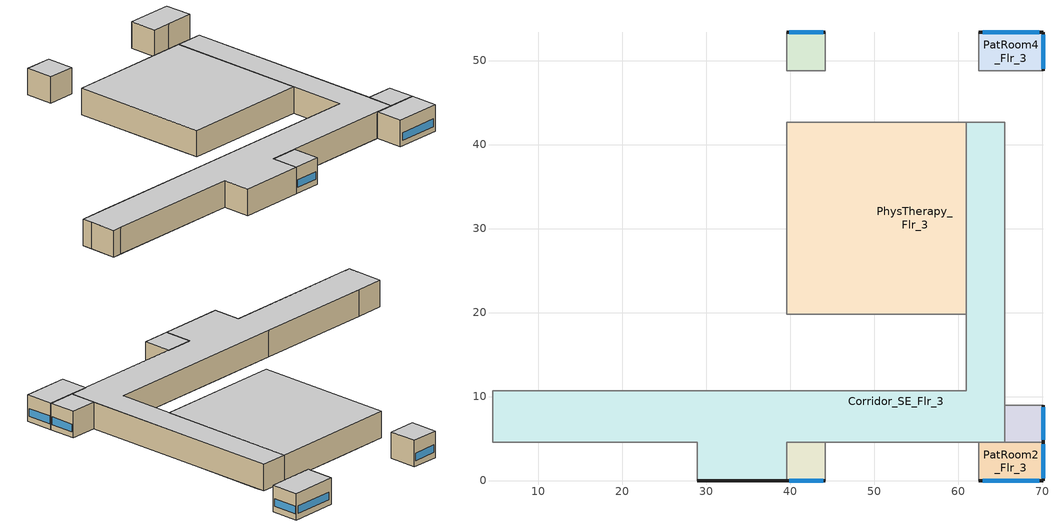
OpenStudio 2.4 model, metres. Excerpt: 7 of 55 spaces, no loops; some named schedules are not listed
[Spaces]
Corridor_SE_Flr_3
 floor to OR_NurseStn_Lobby_Flr_2: 65.53,16.76 65.53,4.57 39.62,4.57 39.62,10.67 60.96,10.67 60.96,16.76 z8.53
 floor adiabatic (Typical Interior Wall): 65.53,42.67 65.53,41.15 60.96,41.15 60.96,42.67 z8.53; 65.53,41.15 65.53,16.76 60.96,16.76 60.96,41.15 z8.53
 floor to ICU_Flr_2: 28.96,10.67 28.96,4.57 4.57,4.57 4.57,10.67 z8.53
 floor to Corridor_Flr_2: 39.62,10.67 39.62,0 28.96,0 28.96,10.67 z8.53
 wall outside: 28.96,0 39.62,0 z8.53:12.8
 wall adiabatic (Typical Interior Wall): 39.62,0 39.62,4.57 44.2,4.57 62.48,4.57 / 6.1,4.57 28.96,4.57 28.96,0 / 4.57,10.67 4.57,8.99 4.57,4.57 / 65.53,4.57 65.53,8.99 65.53,42.67 z8.53:12.8
 wall to PatRoom6_Flr_3: 4.57,4.57 6.1,4.57 z8.53:12.8
 wall to Corridor_NW_Flr_3: 9.14,10.67 4.57,10.67 / 65.53,42.67 60.96,42.67 z8.53:12.8
 wall to Lab_Flr_3: 28.96,10.67 9.14,10.67 z8.53:12.8
 wall to NurseStn_Lobby_Flr_3: 60.96,19.81 60.96,10.67 28.96,10.67 z8.53:12.8
 wall to PhysTherapy_Flr_3: 60.96,42.67 60.96,19.81 z8.53:12.8
 wall to PatRoom2_Flr_3: 62.48,4.57 65.53,4.57 z8.53:12.8
 ceiling to Corridor_SE_Flr_4: 39.62,0 39.62,4.57 65.53,4.57 65.53,42.67 60.96,42.67 60.96,10.67 4.57,10.67 4.57,4.57 28.96,4.57 28.96,0 z12.8
PatRoom1_Mult10_Flr_3
 floor adiabatic (Typical Interior Wall): 44.2,4.57 44.2,0 39.62,0 39.62,4.57 z8.53
 wall outside: 39.62,0 44.2,0 z8.53:12.8
 wall adiabatic (Typical Interior Wall): 44.2,0 44.2,4.57 39.62,4.57 39.62,0 z8.53:12.8
 window: 39.9,0 43.92,0 z9.45:10.67
 ceiling adiabatic (Typical Interior Wall): 44.2,0 44.2,4.57 39.62,4.57 39.62,0 z12.8
PatRoom2_Flr_3
 floor to OR_NurseStn_Lobby_Flr_2: 70.1,4.57 70.1,0 62.48,0 62.48,4.57 z8.53
 wall outside: 62.48,0 70.1,0 70.1,4.57 z8.53:12.8
 wall adiabatic (Typical Interior Wall): 62.48,4.57 62.48,0 / 70.1,4.57 65.53,4.57 z8.53:12.8
 window: 62.94,0 69.65,0 / 70.1,0.27 70.1,4.3 z9.45:10.67
 ceiling to PatRoom2_Flr_4: 70.1,0 70.1,4.57 62.48,4.57 62.48,0 z12.8
PatRoom3_Mult10_Flr_3
 floor adiabatic (Typical Interior Wall): 70.1,8.99 70.1,4.57 65.53,4.57 65.53,8.99 z8.53
 wall outside: 70.1,4.57 70.1,8.99 z8.53:12.8
 wall adiabatic (Typical Interior Wall): 70.1,8.99 65.53,8.99 65.53,4.57 70.1,4.57 z8.53:12.8
 window: 70.1,4.84 70.1,8.73 z9.45:10.67
 ceiling adiabatic (Typical Interior Wall): 70.1,4.57 70.1,8.99 65.53,8.99 65.53,4.57 z12.8
PhysTherapy_Flr_3
 floor to OR_NurseStn_Lobby_Flr_2: 60.96,42.67 60.96,19.81 39.62,19.81 39.62,22.86 48.77,22.86 48.77,42.67 z8.53
 floor to OR4_Flr_2: 48.77,42.67 48.77,22.86 39.62,22.86 39.62,42.67 z8.53
 wall to Corridor_NW_Flr_3: 60.96,42.67 39.62,42.67 z8.53:12.8
 wall to NurseStn_Lobby_Flr_3: 39.62,42.67 39.62,19.81 60.96,19.81 z8.53:12.8
 ceiling to Radiology_Flr_4: 60.96,19.81 60.96,42.67 39.62,42.67 39.62,19.81 z12.8
PatRoom5_Mult10_Flr_3
 floor adiabatic (Typical Interior Wall): 44.2,53.34 44.2,48.77 39.62,48.77 39.62,53.34 z8.53
 wall outside: 44.2,53.34 39.62,53.34 z8.53:12.8
 wall adiabatic (Typical Interior Wall): 39.62,53.34 39.62,48.77 44.2,48.77 44.2,53.34 z8.53:12.8
 window: 43.92,53.34 39.9,53.34 z9.45:10.67
 ceiling adiabatic (Typical Interior Wall): 44.2,48.77 44.2,53.34 39.62,53.34 39.62,48.77 z12.8
PatRoom4_Flr_3
 floor to OR1_Flr_2: 70.1,53.34 70.1,48.77 62.48,48.77 62.48,53.34 z8.53
 wall outside: 70.1,48.77 70.1,53.34 62.48,53.34 z8.53:12.8
 wall adiabatic (Typical Interior Wall): 65.53,48.77 70.1,48.77 / 62.48,53.34 62.48,48.77 z8.53:12.8
 wall to Corridor_NW_Flr_3: 62.48,48.77 65.53,48.77 z8.53:12.8
 window: 70.1,49.04 70.1,53.07 / 69.65,53.34 62.94,53.34 z9.45:10.67
 ceiling to PatRoom4_Flr_4: 70.1,48.77 70.1,53.34 62.48,53.34 62.48,48.77 z12.8
[Building]
-Hospital-NECB HDD Method-CAN_QC_Kuujjuaq.AP.719060_CWEC2016.epw created: 2018-07-23 16:55:47 +0000: Default Construction Set=NECB2015 - Hospital - WholeBuilding - NECB HDD Method at hdd = 8550.0; Standards Number of Stories=6; Standards Number of Above Ground Stories=5; Standards Building Type=Hospital
[Site]
Kuujjuaq AP_QC_CAN: Latitude {deg}=58.1; Longitude {deg}=-68.417; Time Zone {hr}=-5; Elevation {m}=39.9
[ClimateZones]
Climate Zone Institution Name 1=ASHRAE; Climate Zone Document Name 1=ANSI/ASHRAE Standard 169; Climate Zone Document Year 1=2006; Climate Zone Institution Name 2=CEC; Climate Zone Document Name 2=California Climate Zone Descriptions; Climate Zone Document Year 2=1995
[Site:WaterMainsTemperature]
Calculation Method=Correlation; Annual Average Outdoor Air Temperature {C}=-3.825; Maximum Difference In Monthly Average Outdoor Air Temperatures {deltaC}=36
[Site:GroundTemperature:BuildingSurface]
19.527, 19.502, 19.536, 19.598, 20.002, 21.64, 22.225, 22.375, 21.449, 20.121, 19.802, 19.633
[SizingPeriod:DesignDay] Barometric Pressure {Pa}=100847; Sky Clearness=0; Rain Indicator=0; Snow Indicator=0; Day of Month=21; Daylight Saving Time Indicator=0; Humidity Indicating Type=Wetbulb; Dry-Bulb Temperature Range Modifier Type=DefaultMultipliers
Name | Maximum Dry-Bulb Temperature {C} | Daily Dry-Bulb Temperature Range {deltaC} | Humidity Indicating Conditions at Maximum Dry-Bulb | Wind Speed {m/s} | Wind Direction {deg} | Month | Day Type | Solar Model Indicator | ASHRAE Taub | ASHRAE Taud
Kuujjuaq AP Ann Htg 99.6% Condns DB | -36.2 | 0 | -36.2 | 2.2 | 220 | 1 | WinterDesignDay | ASHRAEClearSky
Kuujjuaq AP Ann Clg .4% Condns DB=>MWB | 24.1 | 10.3 | 16.2 | 4 | 210 | 7 | SummerDesignDay | ASHRAETau | 0.364 | 2.418
[Material]
Name | Roughness | Thickness {m} | Conductivity {W/m-K} | Density {kg/m3} | Specific Heat {J/kg-K} | Thermal Absorptance | Solar Absorptance | Visible Absorptance
G05 25mm wood | MediumSmooth | 0.0254 | 0.15 | 608 | 1630 | 0.9 | 0.5 | 0.5
100mm Normalweight concrete floor | MediumSmooth | 0.1016 | 2.31 | 2322 | 832
G01 13mm gypsum board | Smooth | 0.0127 | 0.16 | 800 | 1090 | 0.9 | 0.7 | 0.5
4 in. Normalweight Concrete Floor 1 | MediumRough | 0.1016 | 2.31 | 2322 | 832 | 0.9 | 0.7 | 0.7
1IN Stucco 1 | Smooth | 0.0253 | 0.6918 | 1858 | 837 | 0.9 | 0.92 | 0.92
8IN CONCRETE HW RefBldg 1 | Rough | 0.2032 | 1.311 | 2240 | 836.8 | 0.9 | 0.7 | 0.7
1/2IN Gypsum 1 | Smooth | 0.0127 | 0.16 | 784.9 | 830 | 0.9 | 0.4 | 0.4
Metal Roof Surface 1; F08 Metal surface 1 | Smooth | 0.0008 | 45.28 | 7824 | 500 | 0.9 | 0.7 | 0.7
6 in. Normalweight Concrete Floor 1; 6 in. Normalweight Concrete Floor 2 | MediumRough | 0.1524 | 2.31 | 2322 | 832 | 0.9 | 0.7 | 0.7
[Material:NoMass] Roughness=Smooth; Thermal Absorptance=0.9
Name | Thermal Resistance {m2-K/W} | Solar Absorptance | Visible Absorptance
CP02 CARPET PAD | 0.1 | 0.8 | 0.8
Typical Insulation R-13.06 1 | 6.78179 | 0.7 | 0.7
Typical Carpet Pad 1 | 0.21648 | 0.7 | 0.8
Typical Insulation R-10.11 1 | 5.19354 | 0.7 | 0.7
Typical Insulation R-19.63 1 | 7.04224 | 0.7 | 0.7
Typical Carpet Pad 2 | 2.57255 | 0.7 | 0.8
Typical Carpet Pad 3 | 4.69593 | 0.7 | 0.8
Typical Insulation R-0.58 1 | 0.624982 | 0.7 | 0.7
Typical Insulation R-1.15 1 | 0.625 | 0.7 | 0.7
[WindowMaterial:Glazing]
Clear 3mm: Optical Data Type=SpectralAverage; Thickness {m}=0.003; Solar Transmittance at Normal Incidence=0.837; Front Side Solar Reflectance at Normal Incidence=0.075; Back Side Solar Reflectance at Normal Incidence=0; Visible Transmittance at Normal Incidence=0.898; Front Side Visible Reflectance at Normal Incidence=0.081; Back Side Visible Reflectance at Normal Incidence=0; Infrared Transmittance at Normal Incidence=0; Front Side Infrared Hemispherical Emissivity=0.84; Back Side Infrared Hemispherical Emissivity=0.84; Conductivity {W/m-K}=0.9; Dirt Correction Factor for Solar and Visible Transmittance=1; Solar Diffusing=No
[DefaultSurfaceConstructions]
Name | Floor Construction | Wall Construction | Roof Ceiling Construction
Default Surface Constructions 2 | Typical Interior Floor | Typical Interior Wall | Typical Interior Ceiling
NECB2015 - Hospital - WholeBuilding - NECB HDD Method at hdd = 8550.0 | Customized opaque construction Typical Insulated Exterior Mass Floor R-15.63 to conductance of 0.142 | Customized opaque construction Typical Insulated Exterior Mass Wall R-12.5 to conductance of 0.183 | Customized opaque construction Typical Insulated Metal Building Roof R-20.41 to conductance of 0.142
NECB2015 - Hospital - WholeBuilding - NECB HDD Method at hdd = 8550.0 1 | Customized opaque construction Typical Insulated Carpeted 6in Slab Floor to conductance of 0.379 | Customized opaque construction Typical Insulated Carpeted 6in Slab Floor to conductance of 0.21 | Customized opaque construction Typical Insulated Carpeted 6in Slab Floor to conductance of 0.21
[DefaultSubSurfaceConstructions]
Name | Fixed Window Construction | Operable Window Construction | Door Construction | Glass Door Construction | Overhead Door Construction | Skylight Construction | Tubular Daylight Dome Construction | Tubular Daylight Diffuser Construction
Default Sub Surface Constructions 2 | Typical Interior Window | Typical Interior Window | Typical Interior Door
NECB2015 - Hospital - WholeBuilding - NECB HDD Method at hdd = 8550.0 | Customized Fenestration: cond=0.160 tvis=0.220 tsol=0.232 | Customized Fenestration: cond=0.160 tvis=0.220 tsol=0.232 | Customized opaque construction Typical Insulated Metal Door R-1.43 to conductance of 1.6 | Customized Fenestration: cond=0.160 tvis=0.441 tsol=0.279 | Customized opaque construction Typical Overhead Door R-2.0 to conductance of 1.6 | Customized Fenestration: cond=0.160 tvis=0.294 tsol=0.332 | Customized Fenestration: cond=0.160 tvis=0.898 tsol=0.837 | Customized Fenestration: cond=0.160 tvis=0.898 tsol=0.837
[WindowMaterial:Blind]
Window Material Blind 1: Slat Width {m}=0.025; Slat Separation {m}=0.01875; Front Side Slat Beam Solar Reflectance=0.5; Back Side Slat Beam Solar Reflectance=0.5; Front Side Slat Diffuse Solar Reflectance=0.5; Back Side Slat Diffuse Solar Reflectance=0.5; Slat Beam Visible Transmittance=0
[Construction]
Typical Interior Floor: 100mm Normalweight concrete floor, CP02 CARPET PAD
Typical Interior Wall: G01 13mm gypsum board, G01 13mm gypsum board
Typical Interior Ceiling: CP02 CARPET PAD, 100mm Normalweight concrete floor
Typical Interior Window: Clear 3mm
Typical Interior Door; Typical Interior Partition: G05 25mm wood
Customized opaque construction Typical Insulated Exterior Mass Floor R-15.63 to conductance of 0.142: Typical Insulation R-13.06 1, 4 in. Normalweight Concrete Floor 1, Typical Carpet Pad 1
Customized opaque construction Typical Insulated Exterior Mass Wall R-12.5 to conductance of 0.183: 1IN Stucco 1, 8IN CONCRETE HW RefBldg 1, Typical Insulation R-10.11 1, 1/2IN Gypsum 1
Customized opaque construction Typical Insulated Metal Building Roof R-20.41 to conductance of 0.142: Metal Roof Surface 1, Typical Insulation R-19.63 1
Customized opaque construction Typical Insulated Carpeted 6in Slab Floor to conductance of 0.379: 6 in. Normalweight Concrete Floor 1, Typical Carpet Pad 2
Customized opaque construction Typical Insulated Carpeted 6in Slab Floor to conductance of 0.21: 6 in. Normalweight Concrete Floor 2, Typical Carpet Pad 3
Customized Fenestration: cond=0.160 tvis=0.220 tsol=0.232: Customized Fenestration:: cond=0.160 tvis=0.220 tsol=0.232
Customized opaque construction Typical Insulated Metal Door R-1.43 to conductance of 1.6: F08 Metal surface 1, Typical Insulation R-0.58 1
Customized Fenestration: cond=0.160 tvis=0.441 tsol=0.279: Customized Fenestration:: cond=0.160 tvis=0.441 tsol=0.279
Customized opaque construction Typical Overhead Door R-2.0 to conductance of 1.6: Typical Insulation R-1.15 1
Customized Fenestration: cond=0.160 tvis=0.294 tsol=0.332: Customized Fenestration:: cond=0.160 tvis=0.294 tsol=0.332
Customized Fenestration: cond=0.160 tvis=0.898 tsol=0.837: Customized Fenestration:: cond=0.160 tvis=0.898 tsol=0.837
[DefaultConstructionSet]
NECB2015 - Hospital - WholeBuilding - NECB HDD Method at hdd = 8550.0: Default Exterior Surface Constructions=NECB2015 - Hospital - WholeBuilding - NECB HDD Method at hdd = 8550.0; Default Interior Surface Constructions=Default Surface Constructions 2; Default Ground Contact Surface Constructions=NECB2015 - Hospital - WholeBuilding - NECB HDD Method at hdd = 8550.0 1; Default Exterior SubSurface Constructions=NECB2015 - Hospital - WholeBuilding - NECB HDD Method at hdd = 8550.0; Default Interior SubSurface Constructions=Default Sub Surface Constructions 2; Interior Partition Construction=Typical Interior Partition
[WindowMaterial:SimpleGlazingSystem] U-Factor {W/m2-K}=1.6; Solar Heat Gain Coefficient=0.6; Visible Transmittance=0.21
Customized Fenestration:: cond=0.160 tvis=0.220 tsol=0.232; Customized Fenestration:: cond=0.160 tvis=0.441 tsol=0.279; Customized Fenestration:: cond=0.160 tvis=0.294 tsol=0.332; Customized Fenestration:: cond=0.160 tvis=0.898 tsol=0.837
[DesignSpecification:OutdoorAir] Outdoor Air Method=Sum; Outdoor Air Flow per Person {m3/s-person}=0; Outdoor Air Flow Rate {m3/s}=0; Outdoor Air Flow Air Changes per Hour {1/hr}=0
Name | Outdoor Air Flow per Floor Area {m3/s-m2}
Space Function Corridor/Transition area - hospital-sch-B Ventilation | 0.0003048
Space Function Health care facility patient room Ventilation | 0.001524
Space Function Health care facility physical therapy room Ventilation | 0.002286
[ThermostatSetpoint:DualSetpoint]
Name | Heating Setpoint Temperature Schedule | Cooling Setpoint Temperature Schedule
Space Function Corridor/Transition area - hospital-sch-B Thermostat 11 | NECB-B-Thermostat Setpoint-Heating | NECB-B-Thermostat Setpoint-Cooling
Space Function Health care facility patient room Thermostat 23; Space Function Health care facility patient room Thermostat 24; Space Function Health care facility patient room Thermostat 26; Space Function Health care facility patient room Thermostat 28; Space Function Health care facility patient room Thermostat 29 | NECB-H-Thermostat Setpoint-Heating | NECB-H-Thermostat Setpoint-Cooling
Space Function Health care facility physical therapy room Thermostat 2 | NECB-C-Thermostat Setpoint-Heating | NECB-C-Thermostat Setpoint-Cooling
[ShadingControl]
Shading Control 1: Shading Type=InteriorBlind; Shading Device Material=Window Material Blind 1
[BuildingStory] Nominal Z Coordinate {m}=0; Nominal Floor to Floor Height {m}=4.2672
Building Story 4; Building Story 6
[Space] Building Story=Building Story 4
Name | Space Type | Thermal Zone
Corridor_SE_Flr_3 | Space Function Corridor/Transition area - hospital-sch-B | Sp-Corridor_SE_Flr_3 Sys-3 Flr-4 Sch-B HPlcmt-south ZN
PatRoom1_Mult10_Flr_3 | Space Function Health care facility patient room | Sp-PatRoom1_Mult10_Flr_3 Sys-3 Flr-4 Sch-H HPlcmt-south ZN
PatRoom2_Flr_3 | Space Function Health care facility patient room | Sp-PatRoom2_Flr_3 Sys-3 Flr-4 Sch-H HPlcmt-south ZN
PatRoom3_Mult10_Flr_3 | Space Function Health care facility patient room | Sp-PatRoom3_Mult10_Flr_3 Sys-3 Flr-4 Sch-H HPlcmt-east ZN
PhysTherapy_Flr_3 | Space Function Health care facility physical therapy room | Sp-PhysTherapy_Flr_3 Sys-3 Flr-4 Sch-C HPlcmt-core ZN
PatRoom5_Mult10_Flr_3 | Space Function Health care facility patient room | Sp-PatRoom5_Mult10_Flr_3 Sys-3 Flr-4 Sch-H HPlcmt-north ZN
PatRoom4_Flr_3 | Space Function Health care facility patient room | Sp-PatRoom4_Flr_3 Sys-3 Flr-4 Sch-H HPlcmt-north ZN
[SpaceType] Standards Building Type=Space Function
Name | Default Schedule Set | Design Specification Outdoor Air Object | Standards Space Type
Space Function Corridor/Transition area - hospital-sch-B | Space Function Corridor/Transition area - hospital-sch-B Schedule Set | Space Function Corridor/Transition area - hospital-sch-B Ventilation | Corridor/Transition area - hospital-sch-B
Space Function Health care facility patient room | Space Function Health care facility patient room Schedule Set | Space Function Health care facility patient room Ventilation | Health care facility patient room
Space Function Health care facility physical therapy room | Space Function Health care facility physical therapy room Schedule Set | Space Function Health care facility physical therapy room Ventilation | Health care facility physical therapy room
[People:Definition] Number of People Calculation Method=People/Area; Fraction Radiant=0.3
Name | People per Space Floor Area {person/m2}
Space Function Corridor/Transition area - hospital-sch-B People Definition | 0.0100036
Space Function Health care facility patient room People Definition; Space Function Health care facility physical therapy room People Definition | 0.0500182
[People] Work Efficiency Schedule=Work Efficiency Schedule; Clothing Insulation Schedule=Clothing Schedule; Air Velocity Schedule=Air Velocity Schedule; Multiplier=1
Name | People Definition | Space or SpaceType
Space Function Corridor/Transition area - hospital-sch-B People | Space Function Corridor/Transition area - hospital-sch-B People Definition | Space Function Corridor/Transition area - hospital-sch-B
Space Function Health care facility patient room People | Space Function Health care facility patient room People Definition | Space Function Health care facility patient room
Space Function Health care facility physical therapy room People | Space Function Health care facility physical therapy room People Definition | Space Function Health care facility physical therapy room
[Lights:Definition] Design Level Calculation Method=Watts/Area; Fraction Radiant=0.5; Fraction Visible=0.2
Name | Watts per Space Floor Area {W/m2}
Space Function Corridor/Transition area - hospital-sch-B Lights Definition | 10.7039
Space Function Health care facility patient room Lights Definition | 6.70243
Space Function Health care facility physical therapy room Lights Definition | 9.9036
[Lights] Fraction Replaceable=1
Name | Lights Definition | Space or SpaceType
Space Function Corridor/Transition area - hospital-sch-B Lights | Space Function Corridor/Transition area - hospital-sch-B Lights Definition | Space Function Corridor/Transition area - hospital-sch-B
Space Function Health care facility patient room Lights | Space Function Health care facility patient room Lights Definition | Space Function Health care facility patient room
Space Function Health care facility physical therapy room Lights | Space Function Health care facility physical therapy room Lights Definition | Space Function Health care facility physical therapy room
[DefaultScheduleSet] People Activity Level Schedule=NECB-Activity; Infiltration Schedule=Always On
Name | Number of People Schedule | Lighting Schedule | Electric Equipment Schedule
Space Function Corridor/Transition area - hospital-sch-B Schedule Set | NECB-B-Occupancy | NECB-B-Lighting | NECB-B-Electric-Equipment
Space Function Health care facility patient room Schedule Set | NECB-H-Occupancy | NECB-H-Lighting | NECB-H-Electric-Equipment
Space Function Health care facility physical therapy room Schedule Set | NECB-C-Occupancy | NECB-C-Lighting | NECB-C-Electric-Equipment
[ElectricEquipment:Definition] Design Level Calculation Method=Watts/Area; Watts per Space Floor Area {W/m2}=10.0036; Fraction Radiant=0.5
Space Function Health care facility patient room Elec Equip Definition; Space Function Health care facility physical therapy room Elec Equip Definition
[ElectricEquipment]
Name | Electric Equipment Definition | Space or SpaceType
Space Function Health care facility patient room Elec Equip | Space Function Health care facility patient room Elec Equip Definition | Space Function Health care facility patient room
Space Function Health care facility physical therapy room Elec Equip | Space Function Health care facility physical therapy room Elec Equip Definition | Space Function Health care facility physical therapy room
[SpaceInfiltration:DesignFlowRate] Schedule=Always On Discrete; Design Flow Rate Calculation Method=Flow/ExteriorArea; Flow per Exterior Surface Area {m3/s-m2}=0.00025; Constant Term Coefficient=0; Temperature Term Coefficient=0; Velocity Term Coefficient=0.224; Velocity Squared Term Coefficient=0
Name | Space or SpaceType
Corridor_SE_Flr_3 Infiltration | Corridor_SE_Flr_3
PatRoom1_Mult10_Flr_3 Infiltration | PatRoom1_Mult10_Flr_3
PatRoom2_Flr_3 Infiltration | PatRoom2_Flr_3
PatRoom3_Mult10_Flr_3 Infiltration | PatRoom3_Mult10_Flr_3
PatRoom4_Flr_3 Infiltration | PatRoom4_Flr_3
PatRoom5_Mult10_Flr_3 Infiltration | PatRoom5_Mult10_Flr_3
[ThermalZone] Use Ideal Air Loads=No
Name | Thermostat | Multiplier
Sp-Corridor_SE_Flr_3 Sys-3 Flr-4 Sch-B HPlcmt-south ZN | Space Function Corridor/Transition area - hospital-sch-B Thermostat 11
Sp-PatRoom4_Flr_3 Sys-3 Flr-4 Sch-H HPlcmt-north ZN | Space Function Health care facility patient room Thermostat 23
Sp-PatRoom5_Mult10_Flr_3 Sys-3 Flr-4 Sch-H HPlcmt-north ZN | Space Function Health care facility patient room Thermostat 24 | 10
Sp-PatRoom3_Mult10_Flr_3 Sys-3 Flr-4 Sch-H HPlcmt-east ZN | Space Function Health care facility patient room Thermostat 26 | 10
Sp-PatRoom1_Mult10_Flr_3 Sys-3 Flr-4 Sch-H HPlcmt-south ZN | Space Function Health care facility patient room Thermostat 28 | 10
Sp-PatRoom2_Flr_3 Sys-3 Flr-4 Sch-H HPlcmt-south ZN | Space Function Health care facility patient room Thermostat 29
Sp-PhysTherapy_Flr_3 Sys-3 Flr-4 Sch-C HPlcmt-core ZN | Space Function Health care facility physical therapy room Thermostat 2
[Schedule:Ruleset]
Clothing Schedule: Default Day Schedule=Clothing Schedule Default Winter Clothes
Air Velocity Schedule: Default Day Schedule=Air Velocity Schedule Default
Work Efficiency Schedule: Default Day Schedule=Work Efficiency Schedule Default
NECB-B-Occupancy: Default Day Schedule=NECB-B-Occupancy Default
NECB-Activity: Default Day Schedule=NECB-Activity Default; Summer Design Day Schedule=NECB-Activity Summer Design Day; Winter Design Day Schedule=NECB-Activity Winter Design Day
NECB-B-Lighting: Default Day Schedule=NECB-B-Lighting Default
NECB-B-Electric-Equipment: Default Day Schedule=NECB-B-Electric-Equipment Default
Always On: Default Day Schedule=Always On Default
NECB-B-Thermostat Setpoint-Heating: Default Day Schedule=NECB-B-Thermostat Setpoint-Heating Default
NECB-B-Thermostat Setpoint-Cooling: Default Day Schedule=NECB-B-Thermostat Setpoint-Cooling Default
NECB-H-Occupancy: Default Day Schedule=NECB-H-Occupancy Default
NECB-H-Lighting: Default Day Schedule=NECB-H-Lighting Default
NECB-H-Electric-Equipment: Default Day Schedule=NECB-H-Electric-Equipment Default
NECB-H-Thermostat Setpoint-Heating: Default Day Schedule=NECB-H-Thermostat Setpoint-Heating Default
NECB-H-Thermostat Setpoint-Cooling: Default Day Schedule=NECB-H-Thermostat Setpoint-Cooling Default
NECB-C-Occupancy: Default Day Schedule=NECB-C-Occupancy Default
NECB-C-Lighting: Default Day Schedule=NECB-C-Lighting Default
NECB-C-Electric-Equipment: Default Day Schedule=NECB-C-Electric-Equipment Default
NECB-C-Thermostat Setpoint-Heating: Default Day Schedule=NECB-C-Thermostat Setpoint-Heating Default
NECB-C-Thermostat Setpoint-Cooling: Default Day Schedule=NECB-C-Thermostat Setpoint-Cooling Default
[Schedule:Day]
NECB-B-Thermostat Setpoint-Heating Default: 2, 0, 22, 8, 0, 18, 9, 0, 20, 24, 0, 22
NECB-B-Thermostat Setpoint-Cooling Default: 1, 0, 24, 8, 0, 35, 24, 0, 24
NECB-H-Thermostat Setpoint-Heating Default: 1, 0, 22, 7, 0, 18, 8, 0, 20, 24, 0, 22
NECB-H-Thermostat Setpoint-Cooling Default: 24, 0, 24
[Schedule:Rule] Date Specification Type=DateRange; Start Month=1; Start Day=1; End Month=12; End Day=31
Name | Schedule Ruleset | Rule Order | Day Schedule | Apply Monday | Apply Tuesday | Apply Wednesday | Apply Thursday | Apply Friday | Apply Saturday | Apply Sunday
Schedule Rule 11 | NECB-B-Thermostat Setpoint-Heating | 2 | NECB-B-Thermostat Setpoint-Heating Default|Wkdy Day | Yes | Yes | Yes | Yes | Yes
Schedule Rule 12 | NECB-B-Thermostat Setpoint-Heating | 1 | NECB-B-Thermostat Setpoint-Heating Sat Day |  |  |  |  |  | Yes
Schedule Rule 13 | NECB-B-Thermostat Setpoint-Heating | 0 | NECB-B-Thermostat Setpoint-Heating Sun|Hol Day |  |  |  |  |  |  | Yes
Schedule Rule 14 | NECB-B-Thermostat Setpoint-Cooling | 2 | NECB-B-Thermostat Setpoint-Cooling Default|Wkdy Day | Yes | Yes | Yes | Yes | Yes
Schedule Rule 15 | NECB-B-Thermostat Setpoint-Cooling | 1 | NECB-B-Thermostat Setpoint-Cooling Sat Day |  |  |  |  |  | Yes
Schedule Rule 16 | NECB-B-Thermostat Setpoint-Cooling | 0 | NECB-B-Thermostat Setpoint-Cooling Sun|Hol Day |  |  |  |  |  |  | Yes
Schedule Rule 26 | NECB-H-Thermostat Setpoint-Heating | 2 | NECB-H-Thermostat Setpoint-Heating Default|Wkdy Day | Yes | Yes | Yes | Yes | Yes
Schedule Rule 27 | NECB-H-Thermostat Setpoint-Heating | 1 | NECB-H-Thermostat Setpoint-Heating Sat Day |  |  |  |  |  | Yes
Schedule Rule 28 | NECB-H-Thermostat Setpoint-Heating | 0 | NECB-H-Thermostat Setpoint-Heating Sun|Hol Day |  |  |  |  |  |  | Yes
Schedule Rule 29 | NECB-H-Thermostat Setpoint-Cooling | 2 | NECB-H-Thermostat Setpoint-Cooling Default|Wkdy Day | Yes | Yes | Yes | Yes | Yes
[Schedule:Constant]
Always On Discrete: Value=1
